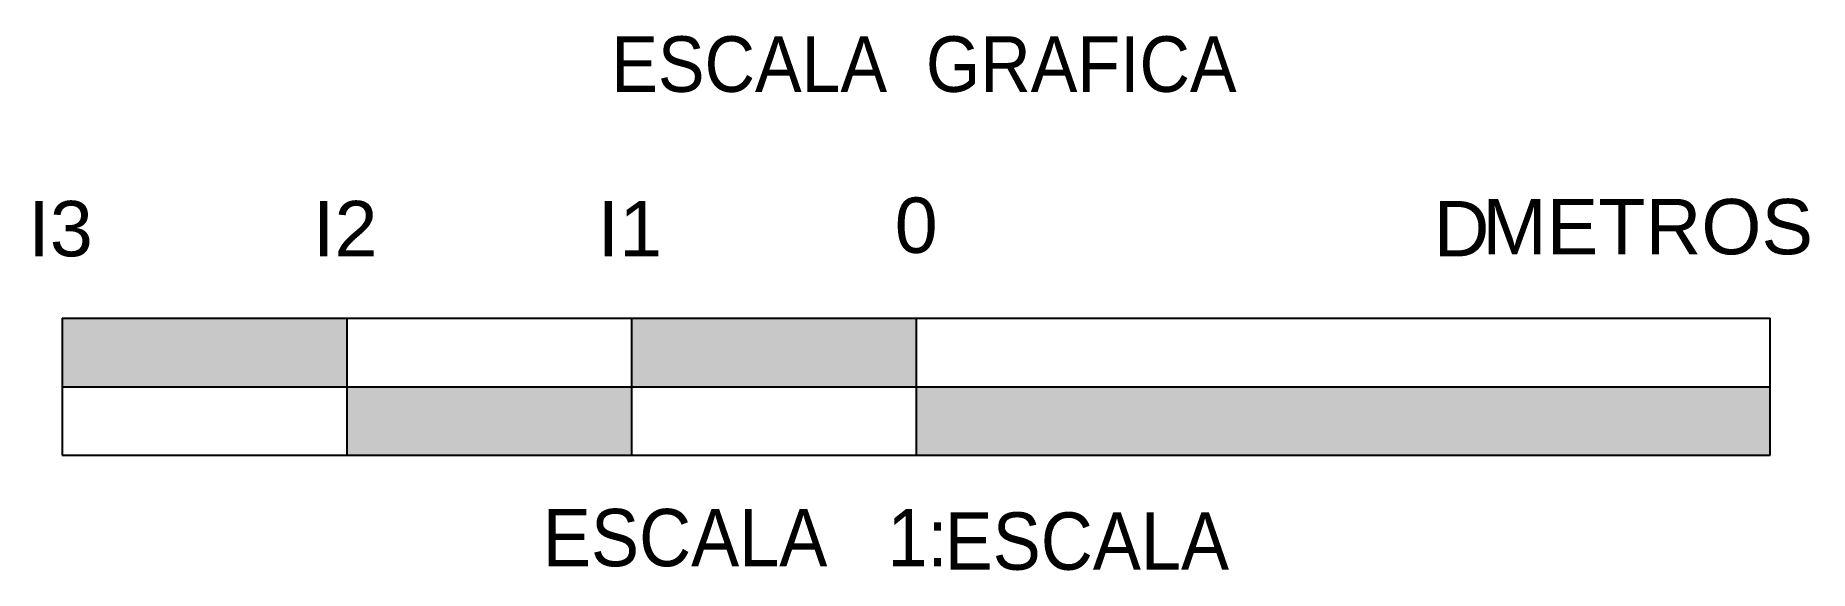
# Model space of a CAD drawing. Header units: millimetres. Extents: x -3.09 to 3.14, y -0.41 to 1.47.
import ezdxf
from ezdxf.enums import TextEntityAlignment as Align

# ---------------------------------------------------------------- set-up
doc = ezdxf.new("R2010")
doc.units = ezdxf.units.MM
doc.styles.add('TIMES', font='swissl.ttf')

msp = doc.modelspace()

# ---------------------------------------------------------------- hatches: boundary and pattern name
h = msp.add_hatch(color=1)
h.paths.add_polyline_path([(0, 0.2405), (0, 0), (3, 0), (3, 0.2405)])
h.paths.add_polyline_path([(0, 0.2405), (0, 0.4811), (-1, 0.4811), (-1, 0.2405)])
h.paths.add_polyline_path([(-2, 0.2405), (-2, 0), (-1, 0), (-1, 0.2405)])
h.paths.add_polyline_path([(-2, 0.4811), (-3, 0.4811), (-3, 0.2405), (-2, 0.2405)])

# ---------------------------------------------------------------- linework, layer by layer
at = {"color": 1}
for p, q in [((-3, 0.4811), (-3, 0)), ((-3, 0.4811), (3, 0.4811)), ((-2, 0.4811), (-2, 0)), ((-1, 0.4811), (-1, 0)), ((0, 0.4811), (0, 0)), ((3, 0), (3, 0.4811)), ((-3, 0.2405), (3, 0.2405)), ((-3, 0), (3, 0)), ((-3, 0), (3, 0))]:
    msp.add_line(p, q, dxfattribs=at)

# ---------------------------------------------------------------- texts
at = {"color": 1, "style": 'TIMES', "width": 0.9}
for s, height, p in [('ESCALA  GRAFICA', 0.19528, (0.0271, 1.2767)), ('ESCALA   1:', 0.201383, (-0.6007, -0.3904))]:
    msp.add_text(s, height=height, dxfattribs=at).set_placement(p, align=Align.CENTER)
at = {"color": 1, "style": 'TIMES'}
for s, height, p in [('0', 0.1945, (0, 0.7109)), ('METROS', 0.19447, (2.5694, 0.7059))]:
    msp.add_text(s, height=height, dxfattribs=at).set_placement(p, align=Align.CENTER)
for tag, p in [('I3', (-3.0056, 0.6405)), ('I2', (-2.0056, 0.6405)), ('I1', (-1.0056, 0.6405))]:
    msp.add_attdef(tag, text='0', height=0.1945, dxfattribs=at).set_placement(p, align=Align.BOTTOM_CENTER)
msp.add_attdef('D', text='0', height=0.1945, dxfattribs=at).set_placement((2.0137, 0.6405), align=Align.BOTTOM_RIGHT)
at = {"color": 1, "style": 'TIMES', "width": 0.9}
msp.add_attdef('ESCALA', text='0', height=0.2014, dxfattribs=at).set_placement((0.0998, -0.463), align=Align.BOTTOM_LEFT)

doc.saveas('drawing.dxf')
